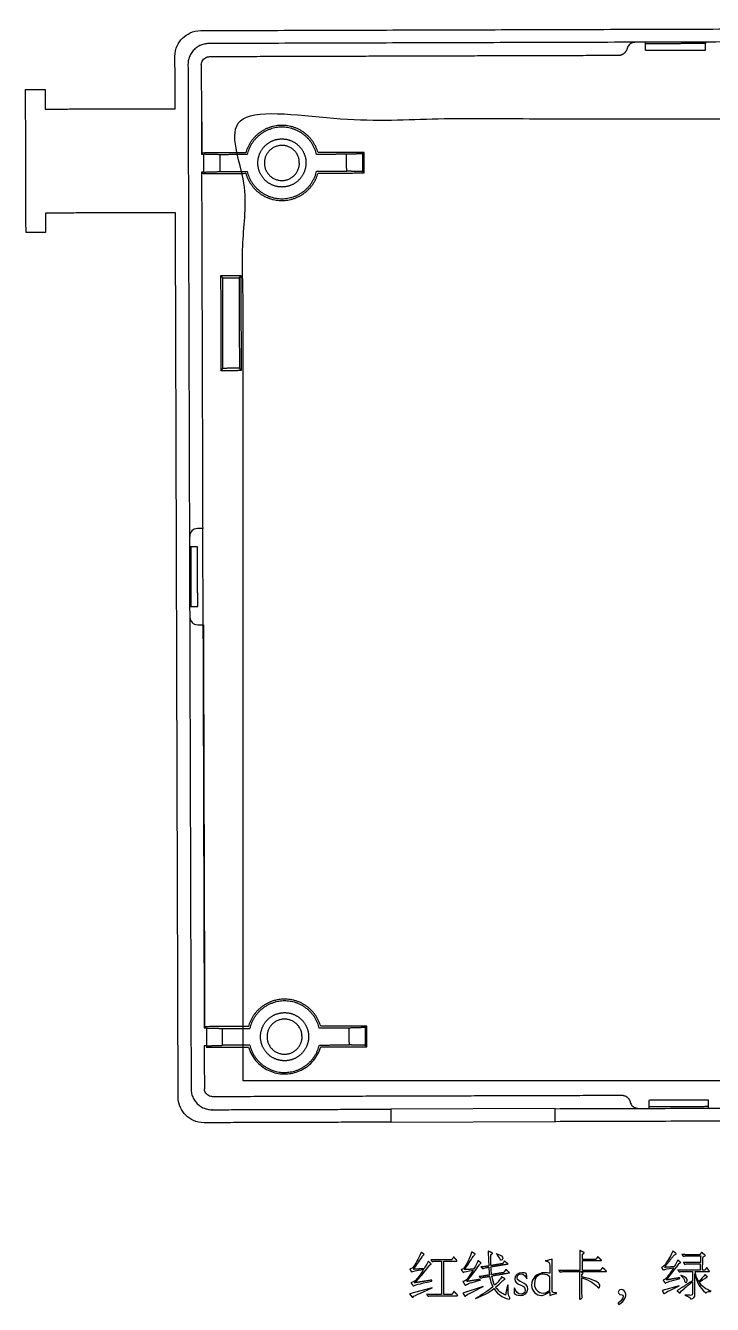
# Model space of a CAD drawing. Header units: millimetres. Extents: x -75 to 78, y 16 to 115.
# Drawn here: x -74.6 to -21.7, y 16.4 to 114.7 of the extents above; entities that cross this region are included whole.
import ezdxf

# ---------------------------------------------------------------- set-up
doc = ezdxf.new("R2010")
doc.units = ezdxf.units.MM
doc.layers.add('Make2D$可见线$曲线', color=18, linetype='Continuous', true_color=0x000000)
doc.layers.add('图层 01', color=18, linetype='Continuous', true_color=0x000000)

msp = doc.modelspace()

# ---------------------------------------------------------------- linework, layer by layer
at = {"layer": 'Make2D$可见线$曲线', "color": 1, "lineweight": -3, "true_color": 0xff0000}
msp.add_lwpolyline([(-46.472, 30.408), (-33.834, 30.441), (-33.837, 31.441), (-46.487, 31.402)], close=True, dxfattribs=at)
at = {"layer": 'Make2D$可见线$曲线', "color": 7, "lineweight": -3, "true_color": 0xffffff}
for points, degree in [([(-63.085, 112.346), (-63.086, 112.679), (-62.943, 113.202), (-62.533, 113.791), (-61.946, 114.205), (-61.424, 114.351), (-61.091, 114.352)], 3), ([(-61.091, 114.352), (1.909, 114.544), (64.909, 114.737)], 2), ([(-60.488, 113.354), (-60.609, 113.353), (-60.845, 113.326), (-61.188, 113.205), (-61.494, 113.011), (-61.749, 112.754), (-61.94, 112.447), (-62.057, 112.106), (-62.083, 111.87), (-62.083, 111.749)], 3), ([(64.312, 113.735), (1.912, 113.544), (-60.488, 113.354)], 2), ([(-27.723, 113.434), (-27.778, 113.434), (-27.883, 113.419), (-28.033, 113.355), (-28.159, 113.255), (-28.255, 113.123), (-28.293, 113.024), (-28.305, 112.971)], 3), ([(-26.887, 113.337), (-26.888, 113.394), (-26.888, 113.451)], 2), ([(-22.288, 113.351), (-24.588, 113.344), (-26.887, 113.337)], 2), ([(-26.886, 112.837), (-26.887, 113.087), (-26.887, 113.337)], 2), ([(-22.288, 113.465), (-22.288, 113.408), (-22.288, 113.351)], 2), ([(-22.286, 112.851), (-22.287, 113.101), (-22.288, 113.351)], 2), ([(-63.072, 108.345), (-63.079, 110.345), (-63.085, 112.346)], 2), ([(-61.063, 111.752), (-61.061, 111.812), (-61.039, 111.932), (-60.955, 112.094), (-60.826, 112.223), (-60.664, 112.309), (-60.545, 112.332), (-60.484, 112.334)], 3), ([(-28.985, 112.43), (-44.725, 112.382), (-60.465, 112.334)], 2), ([(-26.886, 112.837), (-24.586, 112.844), (-22.286, 112.851)], 2), ([(-62.083, 111.749), (-61.962, 72.349), (-61.842, 32.949)], 2), ([(-61.063, 111.732), (-61.053, 108.29), (-61.042, 104.847)], 2), ([(-74.577, 109.81), (-73.827, 109.812), (-73.077, 109.814)], 2), ([(-74.543, 98.81), (-74.56, 104.31), (-74.577, 109.81)], 2), ([(-73.077, 109.814), (-73.075, 109.065), (-73.072, 108.315)], 2), ([(-73.072, 108.315), (-68.072, 108.33), (-63.072, 108.345)], 2), ([(-60.984, 104.931), (-60.987, 106.129), (-60.991, 107.327)], 2), ([(-61.042, 104.847), (-60.965, 104.848), (-60.887, 104.848)], 2), ([(-60.384, 104.944), (-60.581, 104.943), (-60.829, 104.94), (-60.981, 104.935), (-60.984, 104.931)], 3), ([(-59.642, 104.806), (-60.259, 104.822), (-60.877, 104.837)], 2), ([(-60.873, 103.468), (-60.875, 104.152), (-60.877, 104.837)], 2), ([(-57.642, 104.952), (-59.013, 104.948), (-60.384, 104.944)], 2), ([(-57.534, 104.813), (-58.588, 104.809), (-59.642, 104.806)], 2), ([(-59.642, 104.806), (-59.64, 104.156), (-59.638, 103.506)], 2), ([(-49.881, 104.836), (-51.035, 104.833), (-52.19, 104.829)], 2), ([(-48.542, 104.98), (-50.312, 104.974), (-52.082, 104.969)], 2), ([(-48.647, 104.875), (-49.264, 104.855), (-49.881, 104.836)], 2), ([(-49.877, 103.536), (-49.879, 104.186), (-49.881, 104.836)], 2), ([(-48.647, 104.875), (-48.594, 104.927), (-48.542, 104.98)], 2), ([(-48.642, 103.505), (-48.644, 104.19), (-48.647, 104.875)], 2), ([(-48.537, 103.401), (-48.54, 104.19), (-48.542, 104.98)], 2), ([(-60.883, 103.457), (-60.96, 103.457), (-61.038, 103.457)], 2), ([(-61.038, 103.457), (-61.008, 103.415), (-60.979, 103.373)], 2), ([(-61.038, 103.457), (-60.996, 89.754), (-60.954, 76.052)], 2), ([(-60.979, 103.373), (-60.976, 103.369), (-60.825, 103.366), (-60.576, 103.364), (-60.379, 103.364)], 3), ([(-60.873, 103.468), (-60.255, 103.487), (-59.638, 103.506)], 2), ([(-60.379, 103.364), (-59.008, 103.369), (-57.637, 103.373)], 2), ([(-59.638, 103.506), (-58.584, 103.509), (-57.53, 103.513)], 2), ([(-52.186, 103.529), (-51.031, 103.533), (-49.877, 103.536)], 2), ([(-52.078, 103.39), (-50.307, 103.395), (-48.537, 103.401)], 2), ([(-48.642, 103.505), (-49.26, 103.52), (-49.877, 103.536)], 2), ([(-48.537, 103.401), (-48.59, 103.453), (-48.642, 103.505)], 2), ([(-63.048, 100.345), (-68.048, 100.33), (-73.048, 100.315)], 2), ([(-62.84, 32.346), (-62.944, 66.346), (-63.048, 100.345)], 2), ([(-73.048, 100.315), (-73.046, 99.565), (-73.043, 98.815)], 2), ([(-73.043, 98.815), (-73.793, 98.812), (-74.543, 98.81)], 2), ([(-57.994, 95.501), (-58.783, 95.498), (-59.573, 95.496)], 2), ([(-59.415, 95.339), (-59.494, 95.418), (-59.573, 95.496)], 2), ([(-59.573, 95.496), (-59.562, 91.856), (-59.551, 88.217)], 2), ([(-58.15, 95.343), (-58.072, 95.422), (-57.994, 95.501)], 2), ([(-57.971, 88.222), (-57.982, 91.861), (-57.994, 95.501)], 2), ([(-59.415, 95.339), (-58.783, 95.341), (-58.15, 95.343)], 2), ([(-59.394, 88.374), (-59.405, 91.857), (-59.415, 95.339)], 2), ([(-58.15, 95.343), (-58.14, 91.861), (-58.129, 88.378)], 2), ([(-59.551, 88.217), (-59.472, 88.296), (-59.394, 88.374)], 2), ([(-59.551, 88.217), (-58.761, 88.219), (-57.971, 88.222)], 2), ([(-58.129, 88.378), (-58.761, 88.376), (-59.394, 88.374)], 2), ([(-58.129, 88.378), (-58.05, 88.3), (-57.971, 88.222)], 2), ([(-61.354, 76.051), (-61.554, 76.05), (-61.802, 75.898), (-61.953, 75.649), (-61.952, 75.449)], 3), ([(-60.954, 76.052), (-61.154, 76.051), (-61.354, 76.051)], 2), ([(-60.939, 75.552), (-60.94, 75.719), (-60.942, 75.926), (-60.945, 76.052), (-60.947, 76.052)], 3), ([(-60.92, 69.152), (-60.929, 72.352), (-60.939, 75.552)], 2), ([(-61.85, 74.649), (-61.907, 74.649), (-61.965, 74.649)], 2), ([(-61.35, 74.651), (-61.6, 74.65), (-61.85, 74.649)], 2), ([(-61.836, 70.049), (-61.843, 72.349), (-61.85, 74.649)], 2), ([(-61.336, 70.051), (-61.343, 72.351), (-61.35, 74.651)], 2), ([(-61.951, 70.049), (-61.893, 70.049), (-61.836, 70.049)], 2), ([(-61.836, 70.049), (-61.586, 70.05), (-61.336, 70.051)], 2), ([(-61.933, 69.249), (-61.933, 69.049), (-61.78, 68.801), (-61.531, 68.65), (-61.331, 68.651)], 3), ([(-61.331, 68.651), (-61.131, 68.652), (-60.932, 68.652)], 2), ([(-60.932, 68.652), (-60.884, 53.15), (-60.837, 37.648)], 2), ([(-60.778, 37.732), (-60.826, 53.192), (-60.873, 68.652)], 2), ([(-60.837, 37.648), (-60.76, 37.648), (-60.682, 37.648)], 2), ([(-60.178, 37.744), (-60.376, 37.743), (-60.624, 37.74), (-60.776, 37.735), (-60.778, 37.732)], 3), ([(-60.672, 37.638), (-60.67, 36.953), (-60.668, 36.268)], 2), ([(-60.672, 37.638), (-60.054, 37.622), (-59.437, 37.607)], 2), ([(-57.437, 37.752), (-58.807, 37.748), (-60.178, 37.744)], 2), ([(-59.437, 37.607), (-58.383, 37.61), (-57.329, 37.613)], 2), ([(-59.433, 36.307), (-59.435, 36.957), (-59.437, 37.607)], 2), ([(-49.676, 37.636), (-50.83, 37.633), (-51.984, 37.629)], 2), ([(-48.337, 37.78), (-50.107, 37.775), (-51.877, 37.769)], 2), ([(-48.441, 37.675), (-49.059, 37.656), (-49.676, 37.636)], 2), ([(-49.672, 36.336), (-49.674, 36.986), (-49.676, 37.636)], 2), ([(-48.441, 37.675), (-48.389, 37.728), (-48.337, 37.78)], 2), ([(-48.437, 36.305), (-48.439, 36.99), (-48.441, 37.675)], 2), ([(-48.336, 37.415), (-48.336, 37.598), (-48.337, 37.78)], 2), ([(-48.335, 36.203), (-48.334, 36.601), (-48.335, 37.005), (-48.336, 37.415)], 3), ([(-60.833, 36.257), (-60.828, 34.614), (-60.823, 32.972)], 2), ([(-60.678, 36.257), (-60.755, 36.257), (-60.833, 36.257)], 2), ([(-60.689, 36.171), (-60.661, 36.17), (-60.595, 36.169), (-60.472, 36.168), (-60.327, 36.167), (-60.227, 36.167), (-60.175, 36.167)], 3), ([(-60.668, 36.268), (-60.05, 36.287), (-59.433, 36.307)], 2), ([(-60.175, 36.167), (-58.802, 36.171), (-57.43, 36.176)], 2), ([(-57.325, 36.313), (-58.379, 36.31), (-59.433, 36.307)], 2), ([(-57.43, 36.176), (-57.375, 35.987), (-57.228, 35.623), (-56.884, 35.112), (-56.434, 34.684), (-55.925, 34.374), (-55.4, 34.183), (-54.883, 34.098), (-54.401, 34.1), (-53.886, 34.189), (-53.364, 34.384), (-52.859, 34.697), (-52.414, 35.126), (-52.073, 35.639), (-51.928, 36.003), (-51.874, 36.193)], 3), ([(-51.98, 36.329), (-50.826, 36.333), (-49.672, 36.336)], 2), ([(-51.874, 36.193), (-50.105, 36.198), (-48.335, 36.203)], 2), ([(-48.437, 36.305), (-49.055, 36.321), (-49.672, 36.336)], 2), ([(-48.335, 36.203), (-48.386, 36.254), (-48.437, 36.305)], 2), ([(-61.842, 32.949), (-61.842, 32.828), (-61.814, 32.592), (-61.694, 32.249), (-61.5, 31.943), (-61.243, 31.688), (-60.936, 31.497), (-60.594, 31.38), (-60.359, 31.354), (-60.237, 31.354)], 3), ([(-60.24, 32.374), (-60.301, 32.376), (-60.42, 32.398), (-60.582, 32.482), (-60.712, 32.611), (-60.797, 32.772), (-60.82, 32.892), (-60.822, 32.952)], 3), ([(-60.221, 32.374), (-44.481, 32.422), (-28.741, 32.47)], 2), ([(-60.834, 30.352), (-61.168, 30.351), (-61.69, 30.494), (-62.28, 30.904), (-62.693, 31.491), (-62.839, 32.013), (-62.84, 32.346)], 3), ([(-33.837, 31.435), (15.362, 31.585), (64.562, 31.735)], 2), ([(-28.058, 31.934), (-28.045, 31.88), (-28.007, 31.782), (-27.909, 31.65), (-27.783, 31.551), (-27.633, 31.488), (-27.527, 31.474), (-27.473, 31.474)], 3), ([(-22.039, 32.09), (-24.339, 32.083), (-26.639, 32.076)], 2), ([(-26.639, 32.076), (-26.639, 31.826), (-26.638, 31.576)], 2), ([(-22.038, 31.59), (-24.338, 31.583), (-26.638, 31.576)], 2), ([(-26.638, 31.576), (-26.638, 31.519), (-26.638, 31.462)], 2), ([(-22.038, 31.59), (-22.039, 31.84), (-22.039, 32.09)], 2), ([(-22.038, 31.476), (-22.038, 31.533), (-22.038, 31.59)], 2), ([(-60.237, 31.354), (-53.362, 31.375), (-46.487, 31.396)], 2), ([(-60.237, 31.374), (-60.221, 31.374), (-60.205, 31.374)], 2), ([(65.165, 30.737), (15.665, 30.586), (-33.834, 30.435)], 2), ([(-46.484, 30.396), (-53.659, 30.374), (-60.834, 30.352)], 2), ([(-33.834, 30.46), (-33.815, 30.46), (-33.795, 30.46)], 2)]:
    msp.add_open_spline(points, degree=degree, dxfattribs=at)
for points, weights in [([(-61.065, 114.326), (-61.078, 114.326), (-61.09, 114.326)], [1, 0.99740193192, 0.99484996374]), ([(-28.305, 112.971), (-28.431, 112.432), (-28.985, 112.43)], [1, 0.784475707951, 1]), ([(-28.741, 32.47), (-28.187, 32.472), (-28.058, 31.934)], [1, 0.784475518453, 1])]:
    msp.add_rational_spline(points, weights, degree=2, dxfattribs=at)
at = {"layer": 'Make2D$可见线$曲线', "color": 3, "lineweight": -3, "true_color": 0x00ff00}
msp.add_open_spline([(-57.844, 33.571), (2.156, 33.571), (62.156, 33.571), (62.156, 70.571), (62.156, 107.571), (2.156, 107.571), (-57.844, 107.571), (-57.844, 70.571), (-57.844, 33.571)], degree=2, knots=[0, 0, 0, 120, 120, 194, 194, 314, 314, 388, 388, 388], dxfattribs=at)
at = {"layer": 'Make2D$可见线$曲线', "color": 7, "lineweight": -3, "true_color": 0xffffff}
for points, weights, knots in [([(-52.082, 104.969), (-52.685, 107.067), (-54.868, 107.06), (-57.052, 107.054), (-57.642, 104.952)], [1, 0.797892851386, 1, 0.797892851386, 1], [-7.478446, -7.478446, -7.478446, -3.739223, -3.739223, 0, 0, 0]), ([(-52.19, 104.829), (-52.707, 106.927), (-54.868, 106.921), (-57.029, 106.914), (-57.534, 104.813)], [1, 0.786245393107, 1, 0.786245393107, 1], [0, 0, 0, 3.66348, 3.66348, 7.32696, 7.32696, 7.32696]), ([(-56.702, 104.342), (-56.631, 105.105), (-56.041, 105.594), (-55.452, 106.084), (-54.689, 106.013), (-53.926, 105.942), (-53.436, 105.353), (-52.947, 104.763), (-53.018, 104)], [1, 0.923879526627, 1, 0.923879526627, 1, 0.923879526627, 1, 0.923879526627, 1], [-5.811944, -5.811944, -5.811944, -4.358958, -4.358958, -2.905972, -2.905972, -1.452986, -1.452986, 0, 0, 0]), ([(-53.018, 104), (-53.088, 103.237), (-53.678, 102.748), (-54.267, 102.258), (-55.03, 102.329), (-55.793, 102.399), (-56.283, 102.989), (-56.772, 103.579), (-56.702, 104.342)], [1, 0.92387952704, 1, 0.92387952704, 1, 0.92387952704, 1, 0.92387952704, 1], [-5.811944, -5.811944, -5.811944, -4.358958, -4.358958, -2.905972, -2.905972, -1.452986, -1.452986, 0, 0, 0]), ([(-57.637, 103.373), (-57.034, 101.275), (-54.851, 101.281), (-52.668, 101.288), (-52.078, 103.39)], [1, 0.797892851385, 1, 0.797892851385, 1], [-7.478446, -7.478446, -7.478446, -3.739223, -3.739223, 0, 0, 0]), ([(-57.53, 103.513), (-57.012, 101.414), (-54.851, 101.421), (-52.69, 101.427), (-52.186, 103.529)], [1, 0.786245393107, 1, 0.786245393107, 1], [0, 0, 0, 3.66348, 3.66348, 7.32696, 7.32696, 7.32696]), ([(-51.877, 37.769), (-52.48, 39.867), (-54.663, 39.861), (-56.846, 39.854), (-57.437, 37.752)], [1, 0.797892851385, 1, 0.797892851385, 1], [-7.478446, -7.478446, -7.478446, -3.739223, -3.739223, 0, 0, 0]), ([(-51.984, 37.629), (-52.502, 39.728), (-54.663, 39.721), (-56.824, 39.715), (-57.329, 37.613)], [1, 0.786245393105, 1, 0.786245393105, 1], [0, 0, 0, 3.66348, 3.66348, 7.32696, 7.32696, 7.32696]), ([(-56.497, 37.142), (-56.426, 37.905), (-55.836, 38.394), (-55.247, 38.884), (-54.484, 38.813), (-53.721, 38.743), (-53.231, 38.153), (-52.742, 37.563), (-52.812, 36.8)], [1, 0.923879526732, 1, 0.923879526732, 1, 0.923879526732, 1, 0.923879526732, 1], [-5.811944, -5.811944, -5.811944, -4.358958, -4.358958, -2.905972, -2.905972, -1.452986, -1.452986, 0, 0, 0]), ([(-52.812, 36.8), (-52.883, 36.037), (-53.473, 35.548), (-54.062, 35.058), (-54.825, 35.129), (-55.588, 35.2), (-56.078, 35.789), (-56.567, 36.379), (-56.497, 37.142)], [1, 0.923879526934, 1, 0.923879526934, 1, 0.923879526934, 1, 0.923879526934, 1], [-5.811944, -5.811944, -5.811944, -4.358958, -4.358958, -2.905972, -2.905972, -1.452986, -1.452986, 0, 0, 0]), ([(-57.325, 36.313), (-56.807, 34.215), (-54.646, 34.221), (-52.485, 34.228), (-51.98, 36.329)], [1, 0.786245393107, 1, 0.786245393107, 1], [0, 0, 0, 3.66348, 3.66348, 7.32696, 7.32696, 7.32696])]:
    msp.add_rational_spline(points, weights, degree=2, knots=knots, dxfattribs=at)
at = {"layer": 'Make2D$可见线$曲线', "color": 5, "lineweight": -3, "true_color": 0x0000ff}
for points, weights, knots in [([(-53.519, 104.328), (-53.659, 105.525), (-54.864, 105.521), (-56.068, 105.517), (-56.201, 104.32)], [1, 0.746165326536, 1, 0.746165326536, 1], [-3.93397, -3.93397, -3.93397, -1.966985, -1.966985, 0, 0, 0]), ([(-56.2, 104.013), (-56.06, 102.817), (-54.856, 102.821), (-53.651, 102.825), (-53.518, 104.022)], [1, 0.746165326536, 1, 0.746165326536, 1], [0.307543, 0.307543, 0.307543, 2.274528, 2.274528, 4.241513, 4.241513, 4.241513]), ([(-53.314, 37.129), (-53.454, 38.325), (-54.659, 38.321), (-55.863, 38.317), (-55.996, 37.12)], [1, 0.746165326536, 1, 0.746165326536, 1], [8.790569, 8.790569, 8.790569, 10.757555, 10.757555, 12.72454, 12.72454, 12.72454]), ([(-55.995, 36.814), (-55.855, 35.617), (-54.65, 35.621), (-53.446, 35.625), (-53.313, 36.822)], [1, 0.746165326535, 1, 0.746165326535, 1], [4.549056, 4.549056, 4.549056, 6.516041, 6.516041, 8.483027, 8.483027, 8.483027])]:
    msp.add_rational_spline(points, weights, degree=2, knots=knots, dxfattribs=at)
for points in [[(-56.201, 104.32), (-56.201, 104.269), (-56.201, 104.166), (-56.2, 104.064), (-56.2, 104.013)], [(-53.518, 104.022), (-53.518, 104.073), (-53.519, 104.176), (-53.519, 104.277), (-53.519, 104.328)], [(-55.996, 37.12), (-55.996, 37.069), (-55.996, 36.967), (-55.995, 36.865), (-55.995, 36.814)], [(-53.313, 36.822), (-53.313, 36.873), (-53.313, 36.975), (-53.314, 37.077), (-53.314, 37.129)]]:
    msp.add_open_spline(points, degree=3, dxfattribs=at)
at = {"layer": 'Make2D$可见线$曲线', "color": 7, "lineweight": -3, "true_color": 0xffffff}
msp.add_open_spline([(-60.922, 68.674), (-60.921, 68.699), (-60.92, 68.815), (-60.919, 68.986), (-60.92, 69.152)], degree=3, knots=[0.1450847, 0.1450847, 0.1450847, 0.1450847, 0.4092234, 0.8184468, 0.8184468, 0.8184468, 0.8184468], dxfattribs=at)
at = {"layer": '图层 01', "color": 7, "true_color": 0xffffff}
for p, q in [((-39.371, 17.753), (-40.949, 17.242)), ((-40.174, 17.35), (-39.371, 17.753)), ((-24.291, 17.797), (-25.613, 17.45)), ((-25.026, 17.45), (-24.291, 17.797)), ((-43.293, 17.645), (-45.034, 17.19)), ((-45.034, 17.19), (-44.827, 16.95)), ((-44.196, 17.25), (-43.293, 17.645)), ((-40.949, 17.242), (-40.789, 17.026)), ((-25.613, 17.45), (-25.474, 17.226))]:
    msp.add_line(p, q, dxfattribs=at)
for points, knots in [([(-44.16, 20.385), (-44.252, 20.117), (-44.535, 19.57), (-44.699, 19.331), (-44.795, 19.191), (-44.871, 19.143), (-45.026, 19.103)], [-14, -14, -14, -14, -13, -13, -13, -12, -12, -12, -12]), ([(-44.747, 19.075), (-44.475, 19.434), (-44.315, 19.666), (-44.064, 20.049), (-44.024, 20.109), (-43.984, 20.145), (-43.908, 20.241)], [-19, -19, -19, -19, -17, -17, -17, -15, -15, -15, -15]), ([(-41.46, 19.71), (-41.416, 19.71), (-41.392, 19.714), (-41.392, 19.73), (-41.392, 19.746), (-41.408, 19.766), (-41.436, 19.798)], [-28, -28, -28, -28, -27, -27, -27, -26, -26, -26, -26]), ([(-40.25, 20.413), (-40.346, 20.117), (-40.569, 19.582), (-40.781, 19.267), (-40.873, 19.131), (-40.913, 19.103), (-41.073, 19.059)], [-19, -19, -19, -19, -18, -18, -18, -17, -17, -17, -17]), ([(-40.829, 19.055), (-40.597, 19.367), (-40.366, 19.706), (-40.126, 20.093), (-40.099, 20.136), (-40.072, 20.159), (-39.994, 20.257)], [-24, -24, -24, -24, -22.470127, -22.470127, -22.470127, -21, -21, -21, -21]), ([(-38.68, 20.281), (-38.66, 20.293), (-38.652, 20.305), (-38.652, 20.313), (-38.652, 20.321), (-38.664, 20.329), (-38.688, 20.341)], [-26, -26, -26, -26, -25, -25, -25, -24, -24, -24, -24]), ([(-38.389, 20.297), (-38.257, 20.149), (-38.097, 19.962), (-38.061, 19.862), (-38.037, 19.794), (-38.017, 19.774), (-37.982, 19.774), (-37.922, 19.774), (-37.87, 19.834), (-37.87, 19.922), (-37.87, 20.073), (-37.974, 20.153), (-38.389, 20.297)], [-5, -5, -5, -5, -4, -4, -4, -3, -3, -3, -2, -2, -2, -1, -1, -1, -1]), ([(-31.628, 20.313), (-31.612, 20.321), (-31.6, 20.333), (-31.6, 20.345), (-31.6, 20.357), (-31.612, 20.365), (-31.632, 20.377)], [-39, -39, -39, -39, -38, -38, -38, -37, -37, -37, -37]), ([(-30.314, 19.746), (-30.282, 19.746), (-30.266, 19.75), (-30.266, 19.762), (-30.266, 19.77), (-30.282, 19.786), (-30.306, 19.81)], [-46, -46, -46, -46, -45, -45, -45, -44, -44, -44, -44]), ([(-24.779, 20.477), (-24.906, 20.209), (-25.106, 19.862), (-25.354, 19.486), (-25.466, 19.319), (-25.517, 19.267), (-25.661, 19.231)], [-18, -18, -18, -18, -17, -17, -17, -16, -16, -16, -16]), ([(-24.671, 20.201), (-24.519, 20.241), (-24.519, 20.241), (-24.519, 20.261), (-24.519, 20.273), (-24.531, 20.289), (-24.559, 20.309)], [-21, -21, -21, -21, -20, -20, -20, -19, -19, -19, -19]), ([(-22.327, 20.113), (-22.307, 20.121), (-22.299, 20.133), (-22.299, 20.145), (-22.299, 20.153), (-22.307, 20.165), (-22.327, 20.181)], [-48, -48, -48, -48, -47, -47, -47, -46, -46, -46, -46]), ([(-43.96, 19.071), (-44.124, 18.811), (-44.411, 18.404), (-44.523, 18.28), (-44.655, 18.137), (-44.767, 18.085), (-44.946, 18.049)], [-8, -8, -8, -8, -7, -7, -7, -6, -6, -6, -6]), ([(-40.154, 19.011), (-40.282, 18.803), (-40.426, 18.588), (-40.565, 18.396), (-40.705, 18.204), (-40.765, 18.172), (-40.933, 18.133)], [-14.333333, -14.333333, -14.333333, -14.333333, -12.666667, -12.666667, -12.666667, -11, -11, -11, -11]), ([(-40.641, 18.141), (-40.23, 18.64), (-39.962, 19.007), (-39.691, 19.411), (-39.667, 19.446), (-39.591, 19.502), (-39.539, 19.578)], [-5, -5, -5, -5, -3, -3, -3, -1, -1, -1, -1]), ([(-36.963, 17.202), (-36.907, 17.142), (-36.74, 17.07), (-36.532, 17.07), (-36.224, 17.07), (-35.933, 17.25), (-35.933, 17.569), (-35.933, 17.829), (-36.129, 17.973), (-36.408, 18.081), (-36.568, 18.145), (-36.763, 18.24), (-36.763, 18.436), (-36.763, 18.596), (-36.664, 18.732), (-36.468, 18.732), (-36.265, 18.732), (-36.118, 18.529), (-36.021, 18.34)], [-14.999488, -14.999488, -14.999488, -14.999488, -13.998976, -13.998976, -13.998976, -12.998464, -12.998464, -12.998464, -11.997952, -11.997952, -11.997952, -10.99744, -10.99744, -10.99744, -9.996928, -9.996928, -9.996928, -9, -9, -9, -9]), ([(-36.069, 18.756), (-36.14, 18.788), (-36.236, 18.819), (-36.38, 18.819), (-36.728, 18.823), (-36.951, 18.596), (-36.951, 18.348), (-36.951, 18.097), (-36.728, 17.965), (-36.476, 17.869)], [-7, -7, -7, -7, -6, -6, -6, -5, -5, -5, -4, -4, -4, -4]), ([(-34.26, 18.776), (-34.367, 18.807), (-34.523, 18.819), (-34.611, 18.819), (-35.218, 18.819), (-35.669, 18.396), (-35.661, 17.873), (-35.661, 17.358), (-35.246, 17.07), (-34.902, 17.07), (-34.855, 17.07), (-34.723, 17.102), (-34.491, 17.226)], [-13, -13, -13, -13, -12, -12, -12, -11, -11, -11, -10, -10, -10, -9, -9, -9, -9]), ([(-34.26, 18.496), (-34.375, 18.64), (-34.575, 18.704), (-34.787, 18.704), (-35.042, 18.704), (-35.43, 18.56), (-35.43, 17.981), (-35.43, 17.526), (-35.13, 17.25), (-34.775, 17.25), (-34.535, 17.254), (-34.367, 17.382), (-34.26, 17.466)], [0, 0, 0, 0, 1, 1, 1, 2, 2, 2, 3, 3, 3, 4, 4, 4, 4]), ([(-29.942, 18.903), (-29.906, 18.903), (-29.89, 18.907), (-29.89, 18.923), (-29.89, 18.931), (-29.902, 18.951), (-29.926, 18.971)], [-9, -9, -9, -9, -8, -8, -8, -7, -7, -7, -7]), ([(-24.731, 19.203), (-24.871, 18.975), (-25.086, 18.664), (-25.262, 18.436), (-25.35, 18.324), (-25.374, 18.3), (-25.541, 18.248)], [-13.333333, -13.333333, -13.333333, -13.333333, -11.666667, -11.666667, -11.666667, -10, -10, -10, -10]), ([(-44.759, 17.817), (-44.747, 17.801), (-44.735, 17.793), (-44.727, 17.793), (-44.719, 17.793), (-44.711, 17.797), (-44.699, 17.809), (-44.643, 17.865), (-44.383, 17.949), (-43.329, 18.176)], [-5, -5, -5, -5, -4, -4, -4, -3, -3, -3, -2, -2, -2, -2]), ([(-40.785, 17.881), (-40.773, 17.865), (-40.769, 17.857), (-40.757, 17.857), (-40.749, 17.857), (-40.741, 17.861), (-40.725, 17.873)], [-10, -10, -10, -10, -9, -9, -9, -8, -8, -8, -8]), ([(-38.553, 17.593), (-38.221, 17.086), (-37.618, 16.787), (-37.39, 16.787), (-37.359, 16.787), (-37.315, 16.795), (-37.315, 16.839), (-37.315, 16.867), (-37.327, 16.899), (-37.359, 16.946), (-37.426, 17.046), (-37.462, 17.182), (-37.462, 17.466), (-37.462, 17.573), (-37.458, 17.701), (-37.446, 17.857)], [-7.000689, -7.000689, -7.000689, -7.000689, -6.000552, -6.000552, -6.000552, -5.000414, -5.000414, -5.000414, -4.000276, -4.000276, -4.000276, -3.000138, -3.000138, -3.000138, -2, -2, -2, -2]), ([(-38.417, 17.705), (-38.249, 17.845), (-38.073, 18.005), (-37.886, 18.192), (-37.834, 18.244), (-37.766, 18.276), (-37.694, 18.344)], [-47.333333, -47.333333, -47.333333, -47.333333, -45.666667, -45.666667, -45.666667, -44, -44, -44, -44]), ([(-36.476, 17.869), (-36.28, 17.789), (-36.144, 17.685), (-36.144, 17.474), (-36.144, 17.254), (-36.296, 17.158), (-36.464, 17.158), (-36.708, 17.158), (-36.887, 17.402), (-36.963, 17.657)], [-4, -4, -4, -4, -3, -3, -3, -2, -2, -2, -1, -1, -1, -1]), ([(-31.783, 18.436), (-31.148, 18.208), (-30.781, 17.949), (-30.617, 17.757), (-30.529, 17.653), (-30.51, 17.645), (-30.47, 17.645), (-30.434, 17.645), (-30.398, 17.709), (-30.398, 17.797), (-30.398, 17.857), (-30.418, 17.933), (-30.47, 18.001), (-30.557, 18.117), (-30.981, 18.32), (-31.783, 18.504)], [-20, -20, -20, -20, -19, -19, -19, -18, -18, -18, -17, -17, -17, -16, -16, -16, -15, -15, -15, -15]), ([(-25.39, 18.041), (-25.382, 18.029), (-25.37, 18.021), (-25.358, 18.021), (-25.35, 18.021), (-25.338, 18.025), (-25.326, 18.033)], [-9, -9, -9, -9, -8, -8, -8, -7, -7, -7, -7]), ([(-23.888, 18.192), (-23.868, 18.097), (-23.828, 18.061), (-23.788, 18.061), (-23.72, 18.061), (-23.676, 18.121), (-23.676, 18.204), (-23.676, 18.316), (-23.712, 18.464), (-24.168, 18.632)], [-4, -4, -4, -4, -3, -3, -3, -2, -2, -2, -1, -1, -1, -1]), ([(-44.827, 16.95), (-44.815, 16.938), (-44.807, 16.93), (-44.799, 16.93), (-44.791, 16.93), (-44.783, 16.938), (-44.775, 16.95)], [-7, -7, -7, -7, -6, -6, -6, -5, -5, -5, -5]), ([(-41.408, 17.05), (-41.36, 17.05), (-41.336, 17.054), (-41.336, 17.07), (-41.336, 17.082), (-41.352, 17.106), (-41.388, 17.142)], [-13, -13, -13, -13, -12, -12, -12, -11, -11, -11, -11]), ([(-40.789, 17.026), (-40.777, 17.014), (-40.769, 17.01), (-40.761, 17.01), (-40.753, 17.01), (-40.741, 17.014), (-40.733, 17.026)], [-7, -7, -7, -7, -6, -6, -6, -5, -5, -5, -5]), ([(-31.979, 16.891), (-31.979, 16.815), (-31.971, 16.787), (-31.939, 16.787), (-31.927, 16.787), (-31.763, 16.839), (-31.763, 16.913)], [-25, -25, -25, -25, -24, -24, -24, -23, -23, -23, -23]), ([(-28.541, 17.43), (-28.664, 17.553), (-28.868, 17.569), (-28.952, 17.43), (-29.044, 17.278), (-28.932, 17.098), (-28.712, 17.118)], [-10, -10, -10, -10, -9, -9, -9, -8, -8, -8, -8]), ([(-28.712, 17.118), (-28.644, 17.126), (-28.613, 17.082), (-28.621, 17.006), (-28.64, 16.807), (-28.684, 16.723), (-29.004, 16.467)], [-8, -8, -8, -8, -7, -7, -7, -6, -6, -6, -6]), ([(-25.474, 17.226), (-25.466, 17.21), (-25.458, 17.206), (-25.446, 17.206), (-25.438, 17.206), (-25.426, 17.214), (-25.41, 17.234), (-25.358, 17.298), (-25.246, 17.366), (-25.026, 17.45)], [-7, -7, -7, -7, -6, -6, -6, -5, -5, -5, -4, -4, -4, -4]), ([(-24.287, 17.278), (-24.271, 17.266), (-24.26, 17.258), (-24.252, 17.258), (-24.24, 17.258), (-24.232, 17.266), (-24.22, 17.282)], [-24, -24, -24, -24, -23, -23, -23, -22, -22, -22, -22]), ([(-23.285, 17.202), (-23.285, 17.118), (-23.293, 17.078), (-23.437, 17.078), (-23.521, 17.078), (-23.652, 17.094), (-23.864, 17.094)], [-19, -19, -19, -19, -18, -18, -18, -17, -17, -17, -17]), ([(-22.215, 17.276), (-22.159, 17.346), (-22.083, 17.382), (-21.935, 17.382), (-21.907, 17.382), (-21.879, 17.382), (-21.841, 17.402)], [-8, -8, -8, -8, -7, -7, -7, -6, -6, -6, -6])]:
    msp.add_open_spline(points, degree=3, knots=knots, dxfattribs=at)
for points, degree in [([(-43.908, 20.241), (-44.034, 20.313), (-44.16, 20.385)], 2), ([(-43.605, 19.682), (-43.66, 19.57), (-43.744, 19.426), (-43.924, 19.131)], 3), ([(-43.373, 19.502), (-43.489, 19.592), (-43.605, 19.682)], 2), ([(-43.113, 19.798), (-43.205, 19.798), (-43.309, 19.806), (-43.405, 19.814)], 3), ([(-43.405, 19.814), (-43.349, 19.742), (-43.293, 19.67)], 2), ([(-43.293, 19.67), (-43.229, 19.694), (-43.109, 19.71), (-43.025, 19.71)], 3), ([(-41.819, 19.798), (-42.466, 19.798), (-43.113, 19.798)], 2), ([(-43.025, 19.71), (-42.806, 19.71), (-42.586, 19.71)], 2), ([(-42.586, 19.71), (-42.586, 18.424), (-42.586, 17.138)], 2), ([(-42.398, 17.138), (-42.398, 18.424), (-42.398, 19.71)], 2), ([(-42.398, 19.71), (-41.929, 19.71), (-41.46, 19.71)], 2), ([(-41.64, 20.026), (-41.73, 19.912), (-41.819, 19.798)], 2), ([(-41.436, 19.798), (-41.538, 19.912), (-41.64, 20.026)], 2), ([(-39.994, 20.257), (-40.122, 20.335), (-40.25, 20.413)], 2), ([(-39.771, 19.746), (-39.807, 19.65), (-39.966, 19.327), (-40.11, 19.091)], 3), ([(-39.539, 19.578), (-39.655, 19.662), (-39.771, 19.746)], 2), ([(-38.688, 20.341), (-38.84, 20.409), (-38.992, 20.477)], 2), ([(-38.992, 20.477), (-38.98, 20.097), (-38.964, 19.706), (-38.948, 19.339)], 3), ([(-38.776, 19.367), (-38.784, 19.658), (-38.784, 19.922), (-38.78, 20.209)], 3), ([(-38.78, 20.209), (-38.73, 20.245), (-38.68, 20.281)], 2), ([(-37.75, 19.722), (-37.81, 19.62), (-37.87, 19.518)], 2), ([(-37.458, 19.494), (-37.604, 19.608), (-37.75, 19.722)], 2), ([(-34.068, 19.87), (-34.148, 19.83), (-34.391, 19.762), (-34.599, 19.734)], 3), ([(-34.599, 19.734), (-34.291, 19.65), (-34.26, 19.638), (-34.26, 19.367)], 3), ([(-34.068, 17.522), (-34.068, 18.696), (-34.068, 19.87)], 2), ([(-31.632, 20.377), (-31.791, 20.455), (-31.951, 20.533)], 2), ([(-31.951, 20.533), (-31.943, 20.385), (-31.935, 20.113), (-31.935, 19.95)], 3), ([(-31.935, 19.95), (-31.935, 19.47), (-31.935, 18.991)], 2), ([(-31.748, 20.241), (-31.688, 20.277), (-31.628, 20.313)], 2), ([(-31.748, 19.83), (-31.748, 20.036), (-31.748, 20.241)], 2), ([(-30.717, 19.83), (-31.232, 19.83), (-31.748, 19.83)], 2), ([(-31.748, 18.991), (-31.748, 19.369), (-31.748, 19.746)], 2), ([(-31.748, 19.746), (-31.031, 19.746), (-30.314, 19.746)], 2), ([(-30.565, 20.045), (-30.641, 19.938), (-30.717, 19.83)], 2), ([(-30.306, 19.81), (-30.436, 19.928), (-30.565, 20.045)], 2), ([(-25.434, 19.227), (-25.052, 19.714), (-24.671, 20.201)], 2), ([(-24.559, 20.309), (-24.669, 20.393), (-24.779, 20.477)], 2), ([(-24.415, 19.794), (-24.451, 19.698), (-24.523, 19.542), (-24.687, 19.275)], 3), ([(-24.192, 19.626), (-24.303, 19.71), (-24.415, 19.794)], 2), ([(-23.804, 20.205), (-23.896, 20.205), (-23.996, 20.213), (-24.096, 20.221)], 3), ([(-24.096, 20.221), (-24.04, 20.147), (-23.984, 20.073)], 2), ([(-23.984, 20.073), (-23.916, 20.101), (-23.8, 20.117), (-23.716, 20.117)], 3), ([(-22.71, 20.205), (-23.257, 20.205), (-23.804, 20.205)], 2), ([(-23.716, 20.117), (-23.181, 20.117), (-22.646, 20.117)], 2), ([(-22.57, 20.381), (-22.64, 20.293), (-22.71, 20.205)], 2), ([(-22.646, 20.117), (-22.658, 19.856), (-22.67, 19.594)], 2), ([(-22.327, 20.181), (-22.448, 20.281), (-22.57, 20.381)], 2), ([(-22.514, 19.011), (-22.49, 19.524), (-22.466, 20.038)], 2), ([(-22.466, 20.038), (-22.396, 20.075), (-22.327, 20.113)], 2), ([(-45.026, 19.103), (-44.958, 18.991), (-44.89, 18.879)], 2), ([(-44.89, 18.879), (-44.783, 18.915), (-44.571, 18.979), (-43.96, 19.071)], 3), ([(-43.924, 19.131), (-44.335, 19.103), (-44.747, 19.075)], 2), ([(-44.647, 18.041), (-44.295, 18.38), (-43.856, 18.915), (-43.517, 19.367)], 3), ([(-43.517, 19.367), (-43.489, 19.407), (-43.465, 19.422), (-43.373, 19.502)], 3), ([(-41.073, 19.059), (-40.993, 18.951), (-40.913, 18.843)], 2), ([(-40.913, 18.843), (-40.785, 18.883), (-40.593, 18.943), (-40.154, 19.011)], 3), ([(-40.11, 19.091), (-40.47, 19.073), (-40.829, 19.055)], 2), ([(-39.263, 19.287), (-39.371, 19.271), (-39.455, 19.263), (-39.547, 19.259)], 3), ([(-39.547, 19.259), (-39.479, 19.195), (-39.411, 19.131)], 2), ([(-39.411, 19.131), (-39.347, 19.163), (-39.248, 19.195), (-39.156, 19.211)], 3), ([(-38.948, 19.339), (-39.106, 19.313), (-39.263, 19.287)], 2), ([(-39.156, 19.211), (-39.052, 19.229), (-38.948, 19.247)], 2), ([(-38.948, 19.247), (-38.932, 19.019), (-38.92, 18.819), (-38.896, 18.644)], 3), ([(-37.87, 19.518), (-38.323, 19.442), (-38.776, 19.367)], 2), ([(-38.776, 19.275), (-38.117, 19.385), (-37.458, 19.494)], 2), ([(-38.724, 18.672), (-38.752, 18.847), (-38.768, 19.047), (-38.776, 19.275)], 3), ([(-37.79, 18.831), (-38.257, 18.752), (-38.724, 18.672)], 2), ([(-38.712, 18.576), (-38.029, 18.696), (-37.347, 18.815)], 2), ([(-37.634, 19.067), (-37.712, 18.949), (-37.79, 18.831)], 2), ([(-37.347, 18.815), (-37.49, 18.941), (-37.634, 19.067)], 2), ([(-36.021, 18.34), (-36.005, 18.464), (-36.041, 18.664), (-36.069, 18.756)], 3), ([(-34.26, 19.367), (-34.26, 19.071), (-34.26, 18.776)], 2), ([(-33.277, 18.991), (-33.369, 18.991), (-33.469, 18.999), (-33.569, 19.007)], 3), ([(-33.569, 19.007), (-33.513, 18.933), (-33.457, 18.859)], 2), ([(-33.457, 18.859), (-33.389, 18.887), (-33.273, 18.903), (-33.189, 18.903)], 3), ([(-31.935, 18.991), (-32.606, 18.991), (-33.277, 18.991)], 2), ([(-33.189, 18.903), (-32.584, 18.903), (-31.979, 18.903)], 2), ([(-31.979, 18.903), (-31.975, 18.76), (-31.967, 18.536), (-31.967, 18.404)], 3), ([(-31.692, 18.778), (-31.791, 18.84), (-31.891, 18.903)], 2), ([(-31.891, 18.903), (-30.917, 18.903), (-29.942, 18.903)], 2), ([(-31.783, 18.676), (-31.738, 18.727), (-31.692, 18.778)], 2), ([(-30.354, 18.991), (-31.051, 18.991), (-31.748, 18.991)], 2), ([(-30.194, 19.215), (-30.274, 19.103), (-30.354, 18.991)], 2), ([(-29.926, 18.971), (-30.06, 19.093), (-30.194, 19.215)], 2), ([(-25.661, 19.231), (-25.597, 19.129), (-25.533, 19.027)], 2), ([(-25.533, 19.027), (-25.374, 19.083), (-25.206, 19.127), (-24.731, 19.203)], 3), ([(-24.687, 19.275), (-25.06, 19.251), (-25.434, 19.227)], 2), ([(-25.278, 18.256), (-24.942, 18.676), (-24.479, 19.271), (-24.291, 19.522)], 3), ([(-24.116, 19.011), (-24.208, 19.011), (-24.307, 19.019), (-24.407, 19.027)], 3), ([(-24.407, 19.027), (-24.351, 18.953), (-24.295, 18.879)], 2), ([(-24.295, 18.879), (-24.228, 18.907), (-24.112, 18.923), (-24.028, 18.923)], 3), ([(-24.291, 19.522), (-24.176, 19.566), (-24.164, 19.57), (-24.192, 19.626)], 3), ([(-22.698, 19.011), (-23.407, 19.011), (-24.116, 19.011)], 2), ([(-24.028, 18.923), (-23.656, 18.923), (-23.285, 18.923)], 2), ([(-23.688, 19.594), (-23.78, 19.594), (-23.88, 19.602), (-23.98, 19.61)], 3), ([(-23.98, 19.61), (-23.924, 19.536), (-23.868, 19.462)], 2), ([(-23.868, 19.462), (-23.8, 19.49), (-23.684, 19.506), (-23.601, 19.506)], 3), ([(-22.67, 19.594), (-23.179, 19.594), (-23.688, 19.594)], 2), ([(-23.601, 19.506), (-23.137, 19.506), (-22.674, 19.506)], 2), ([(-23.285, 18.923), (-23.285, 18.562), (-23.285, 18.2)], 2), ([(-23.097, 17.134), (-23.097, 17.931), (-23.097, 18.728)], 2), ([(-23.097, 18.728), (-22.954, 18.089), (-22.758, 17.697), (-22.255, 17.282)], 3), ([(-22.798, 18.141), (-22.914, 18.34), (-23.01, 18.6), (-23.081, 18.923)], 3), ([(-23.081, 18.923), (-22.526, 18.923), (-21.971, 18.923)], 2), ([(-22.674, 19.506), (-22.686, 19.259), (-22.698, 19.011)], 2), ([(-22.327, 19.011), (-22.42, 19.011), (-22.514, 19.011)], 2), ([(-22.171, 19.215), (-22.249, 19.113), (-22.327, 19.011)], 2), ([(-21.971, 18.923), (-22.071, 19.069), (-22.171, 19.215)], 2), ([(-44.946, 18.049), (-44.853, 17.933), (-44.759, 17.817)], 2), ([(-43.337, 18.248), (-43.992, 18.145), (-44.647, 18.041)], 2), ([(-43.329, 18.176), (-43.333, 18.212), (-43.337, 18.248)], 2), ([(-40.933, 18.133), (-40.859, 18.007), (-40.785, 17.881)], 2), ([(-40.725, 17.873), (-40.605, 17.973), (-40.282, 18.073), (-39.595, 18.244)], 3), ([(-39.607, 18.308), (-40.124, 18.224), (-40.641, 18.141)], 2), ([(-38.637, 17.733), (-39, 17.422), (-39.467, 17.114), (-39.968, 16.839)], 3), ([(-39.399, 18.556), (-39.499, 18.54), (-39.587, 18.528), (-39.683, 18.52)], 3), ([(-39.683, 18.52), (-39.603, 18.46), (-39.523, 18.4)], 2), ([(-39.595, 18.244), (-39.601, 18.276), (-39.607, 18.308)], 2), ([(-39.523, 18.4), (-39.455, 18.432), (-39.395, 18.46), (-39.271, 18.48)], 3), ([(-38.896, 18.644), (-39.148, 18.6), (-39.399, 18.556)], 2), ([(-39.271, 18.48), (-39.078, 18.514), (-38.884, 18.548)], 2), ([(-38.884, 18.548), (-38.828, 18.196), (-38.744, 17.945), (-38.637, 17.733)], 3), ([(-38.501, 17.853), (-38.589, 18.033), (-38.66, 18.268), (-38.712, 18.576)], 3), ([(-37.958, 18.496), (-38.069, 18.3), (-38.257, 18.077), (-38.501, 17.853)], 3), ([(-37.662, 17.102), (-37.886, 17.15), (-38.245, 17.462), (-38.417, 17.705)], 3), ([(-37.694, 18.344), (-37.826, 18.42), (-37.958, 18.496)], 2), ([(-37.502, 17.865), (-37.582, 17.484), (-37.662, 17.102)], 2), ([(-37.446, 17.857), (-37.474, 17.861), (-37.502, 17.865)], 2), ([(-34.26, 17.466), (-34.26, 17.981), (-34.26, 18.496)], 2), ([(-31.967, 18.404), (-31.967, 18.025), (-31.967, 17.645)], 2), ([(-31.783, 18.504), (-31.783, 18.59), (-31.783, 18.676)], 2), ([(-31.783, 17.645), (-31.783, 18.041), (-31.783, 18.436)], 2), ([(-25.541, 18.248), (-25.466, 18.145), (-25.39, 18.041)], 2), ([(-25.326, 18.033), (-25.202, 18.109), (-24.978, 18.18), (-24.256, 18.376)], 3), ([(-24.263, 18.436), (-24.771, 18.346), (-25.278, 18.256)], 2), ([(-23.285, 18.2), (-23.876, 17.815), (-24.467, 17.43)], 2), ([(-24.256, 18.376), (-24.26, 18.406), (-24.263, 18.436)], 2), ([(-24.168, 18.632), (-24.008, 18.456), (-23.916, 18.312), (-23.888, 18.192)], 3), ([(-23.928, 17.589), (-23.607, 17.851), (-23.285, 18.113)], 2), ([(-23.285, 18.113), (-23.285, 17.657), (-23.285, 17.202)], 2), ([(-22.303, 18.68), (-22.45, 18.492), (-22.59, 18.34), (-22.798, 18.141)], 3), ([(-22.762, 18.085), (-22.331, 18.376), (-22.259, 18.412), (-22.127, 18.504)], 3), ([(-21.841, 17.402), (-22.247, 17.561), (-22.518, 17.709), (-22.762, 18.085)], 3), ([(-22.127, 18.504), (-22.215, 18.592), (-22.303, 18.68)], 2), ([(-44.775, 16.95), (-44.743, 17.002), (-44.507, 17.13), (-44.196, 17.25)], 3), ([(-43.433, 17.138), (-43.525, 17.138), (-43.629, 17.146), (-43.724, 17.154)], 3), ([(-43.724, 17.154), (-43.668, 17.082), (-43.613, 17.01)], 2), ([(-43.613, 17.01), (-43.549, 17.034), (-43.429, 17.05), (-43.345, 17.05)], 3), ([(-42.586, 17.138), (-43.01, 17.138), (-43.433, 17.138)], 2), ([(-43.345, 17.05), (-42.377, 17.05), (-41.408, 17.05)], 2), ([(-41.787, 17.138), (-42.093, 17.138), (-42.398, 17.138)], 2), ([(-41.62, 17.382), (-41.704, 17.26), (-41.787, 17.138)], 2), ([(-41.388, 17.142), (-41.504, 17.262), (-41.62, 17.382)], 2), ([(-40.733, 17.026), (-40.673, 17.094), (-40.49, 17.218), (-40.174, 17.35)], 3), ([(-39.968, 16.839), (-39.375, 17.055), (-38.972, 17.266), (-38.553, 17.593)], 3), ([(-36.963, 17.657), (-37.011, 17.51), (-36.991, 17.266), (-36.963, 17.202)], 3), ([(-34.491, 17.226), (-34.375, 17.29), (-34.26, 17.354)], 2), ([(-34.26, 17.354), (-34.26, 17.212), (-34.26, 17.07)], 2), ([(-34.26, 17.07), (-34.076, 17.146), (-33.832, 17.194), (-33.744, 17.21)], 3), ([(-33.888, 17.27), (-34.02, 17.286), (-34.068, 17.326), (-34.068, 17.522)], 3), ([(-33.744, 17.258), (-33.816, 17.264), (-33.888, 17.27)], 2), ([(-33.744, 17.21), (-33.744, 17.234), (-33.744, 17.258)], 2), ([(-31.967, 17.645), (-31.967, 17.442), (-31.971, 17.118), (-31.979, 16.891)], 3), ([(-31.763, 16.913), (-31.775, 17.09), (-31.783, 17.31), (-31.783, 17.645)], 3), ([(-28.936, 16.379), (-28.469, 16.647), (-28.249, 17.138), (-28.541, 17.43)], 3), ([(-24.467, 17.43), (-24.377, 17.354), (-24.287, 17.278)], 2), ([(-24.22, 17.282), (-24.176, 17.358), (-24.08, 17.466), (-23.928, 17.589)], 3), ([(-23.864, 17.094), (-23.577, 16.994), (-23.473, 16.922), (-23.397, 16.791)], 3), ([(-23.397, 16.791), (-23.125, 16.911), (-23.097, 16.934), (-23.097, 17.134)], 3), ([(-22.255, 17.282), (-22.243, 17.274), (-22.235, 17.27), (-22.215, 17.276)], 3), ([(-29.004, 16.467), (-28.97, 16.423), (-28.936, 16.379)], 2)]:
    msp.add_open_spline(points, degree=degree, dxfattribs=at)

doc.saveas('drawing.dxf')
